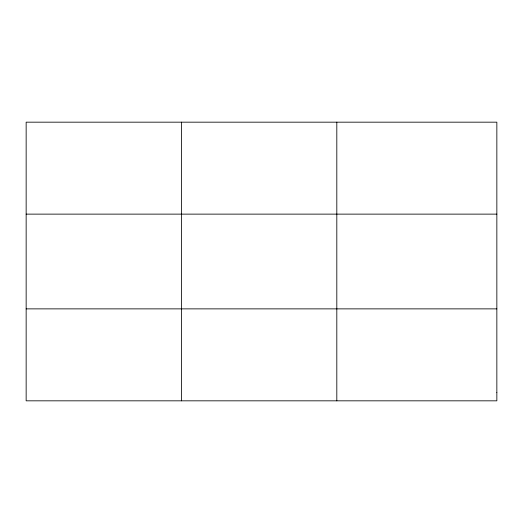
<?xml version="1.0" encoding="UTF-8"?>
<svg xmlns="http://www.w3.org/2000/svg" width="523" height="523" viewBox="0 0 523 523"><rect width="100%" height="100%" fill="white"/><g stroke="black" fill="none" stroke-linecap="round" stroke-linejoin="round"><path stroke-width="0.78" d="M181.481 400.827L181.481 122.173M336.812 400.827L336.812 122.173M26.15 214.129L496.85 214.129M26.15 308.871L496.85 308.871M496.85 392.466L496.85 400.827L26.15 400.827L26.15 122.173L496.85 122.173L496.85 392.466"/></g></svg>
